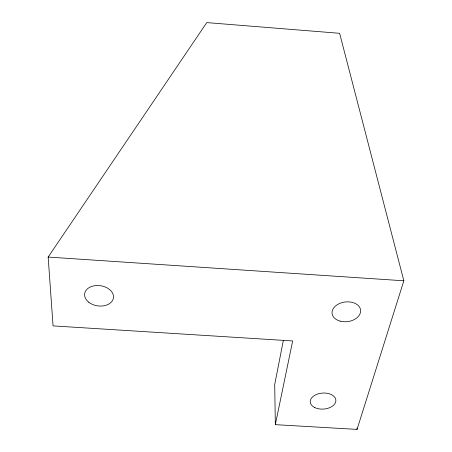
<?xml version="1.0" encoding="UTF-8"?>
<svg xmlns="http://www.w3.org/2000/svg" width="452" height="452" viewBox="0 0 452 452"><rect width="100%" height="100%" fill="white"/><g stroke="black" fill="none" stroke-linecap="round" stroke-linejoin="round"><path stroke-width="0.68" d="M283.393 340.232L274.714 384.466L275.33 424.654L357.052 429.4L403.845 280.788L339.621 33.307L206.767 22.6L48.155 257.058L53.065 325.892L292.664 340.955L275.33 424.654M48.155 257.058L403.845 280.788M356.939 428.016L357.052 429.4M340.062 321.118A14.357 9.887 -6.9 0 0 360.617 310.225A14.357 9.887 -6.9 0 0 338.362 304.072A14.357 9.887 -6.9 0 0 340.062 321.118M314.807 407.597A12.859 8.029 -4.1 0 0 335.695 401.907A12.859 8.029 -4.1 0 0 318.654 393.715A12.859 8.029 -4.1 0 0 314.807 407.597M88.835 302.292A14.549 10.181 8.3 0 0 113.028 299.456A14.549 10.181 8.3 0 0 95.27 285.636A14.549 10.181 8.3 0 0 88.835 302.292"/></g></svg>
